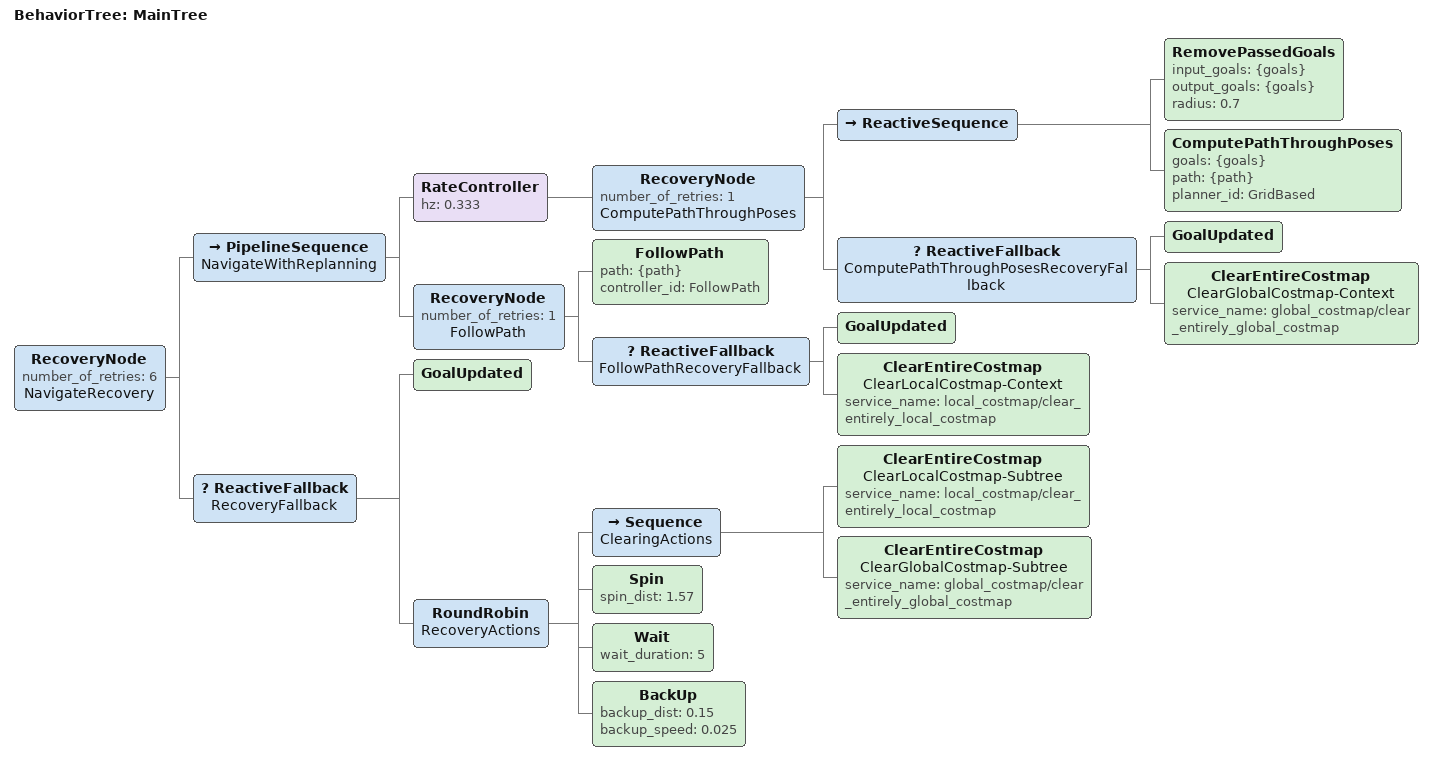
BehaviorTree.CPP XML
<root main_tree_to_execute="MainTree">
    <BehaviorTree ID="MainTree">
        <RecoveryNode number_of_retries="6" name="NavigateRecovery">
            <PipelineSequence name="NavigateWithReplanning">
                <RateController hz="0.333">
                    <RecoveryNode number_of_retries="1" name="ComputePathThroughPoses">
                        <ReactiveSequence>
                            <RemovePassedGoals input_goals="{goals}" output_goals="{goals}" radius="0.7"/>
                            <ComputePathThroughPoses goals="{goals}" path="{path}" planner_id="GridBased"/>
                        </ReactiveSequence>
                        <ReactiveFallback name="ComputePathThroughPosesRecoveryFallback">
                            <GoalUpdated/>
                            <ClearEntireCostmap name="ClearGlobalCostmap-Context" service_name="global_costmap/clear_entirely_global_costmap"/>
                        </ReactiveFallback>
                    </RecoveryNode>
                </RateController>
                <RecoveryNode number_of_retries="1" name="FollowPath">
                    <FollowPath path="{path}" controller_id="FollowPath"/>
                    <ReactiveFallback name="FollowPathRecoveryFallback">
                        <GoalUpdated/>
                        <ClearEntireCostmap name="ClearLocalCostmap-Context" service_name="local_costmap/clear_entirely_local_costmap"/>
                    </ReactiveFallback>
                </RecoveryNode>
            </PipelineSequence>
            <ReactiveFallback name="RecoveryFallback">
                <GoalUpdated/>
                <RoundRobin name="RecoveryActions">
                    <Sequence name="ClearingActions">
                        <ClearEntireCostmap name="ClearLocalCostmap-Subtree" service_name="local_costmap/clear_entirely_local_costmap"/>
                        <ClearEntireCostmap name="ClearGlobalCostmap-Subtree" service_name="global_costmap/clear_entirely_global_costmap"/>
                    </Sequence>
                    <Spin spin_dist="1.57"/>
                    <Wait wait_duration="5"/>
                    <BackUp backup_dist="0.15" backup_speed="0.025"/>
                </RoundRobin>
            </ReactiveFallback>
        </RecoveryNode>
    </BehaviorTree>
</root>
